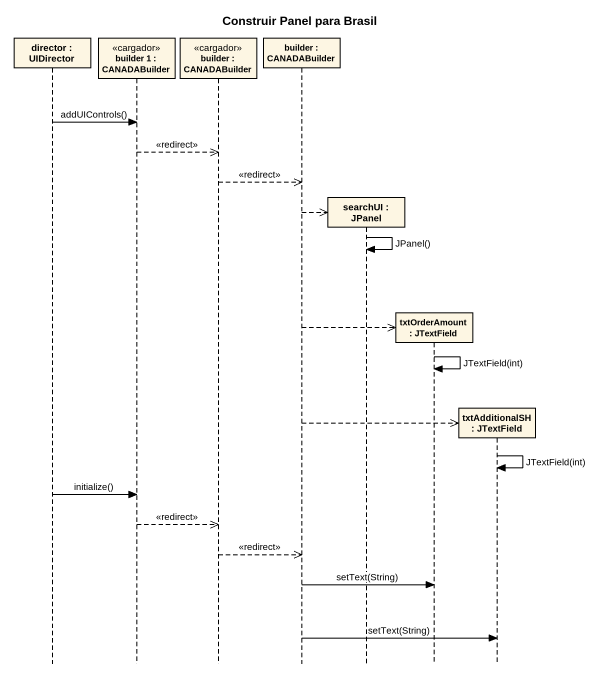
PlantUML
@startuml
title Construir Panel para Brasil
hide footbox
participant "director : UIDirector" as director
participant "builder 1 : CANADABuilder" as builder_1 <<cargador>>
participant "builder : CANADABuilder" as builder <<cargador>>
participant "builder : CANADABuilder" as builder_2
participant "searchUI : JPanel" as searchUI
participant "txtOrderAmount : JTextField" as txtOrderAmount
participant "txtAdditionalSH : JTextField" as txtAdditionalSH

director -> builder_1 : addUIControls()
builder_1 -->> builder : <<redirect>>
builder -->> builder_2 : <<redirect>>
builder_2 -->> searchUI **
searchUI -> searchUI : JPanel()
builder_2 -->> txtOrderAmount **
txtOrderAmount -> txtOrderAmount : JTextField(int)
builder_2 -->> txtAdditionalSH **
txtAdditionalSH -> txtAdditionalSH : JTextField(int)
director -> builder_1 : initialize()
builder_1 -->> builder : <<redirect>>
builder -->> builder_2 : <<redirect>>
builder_2 -> txtOrderAmount : setText(String)
builder_2 -> txtAdditionalSH : setText(String)
@enduml
